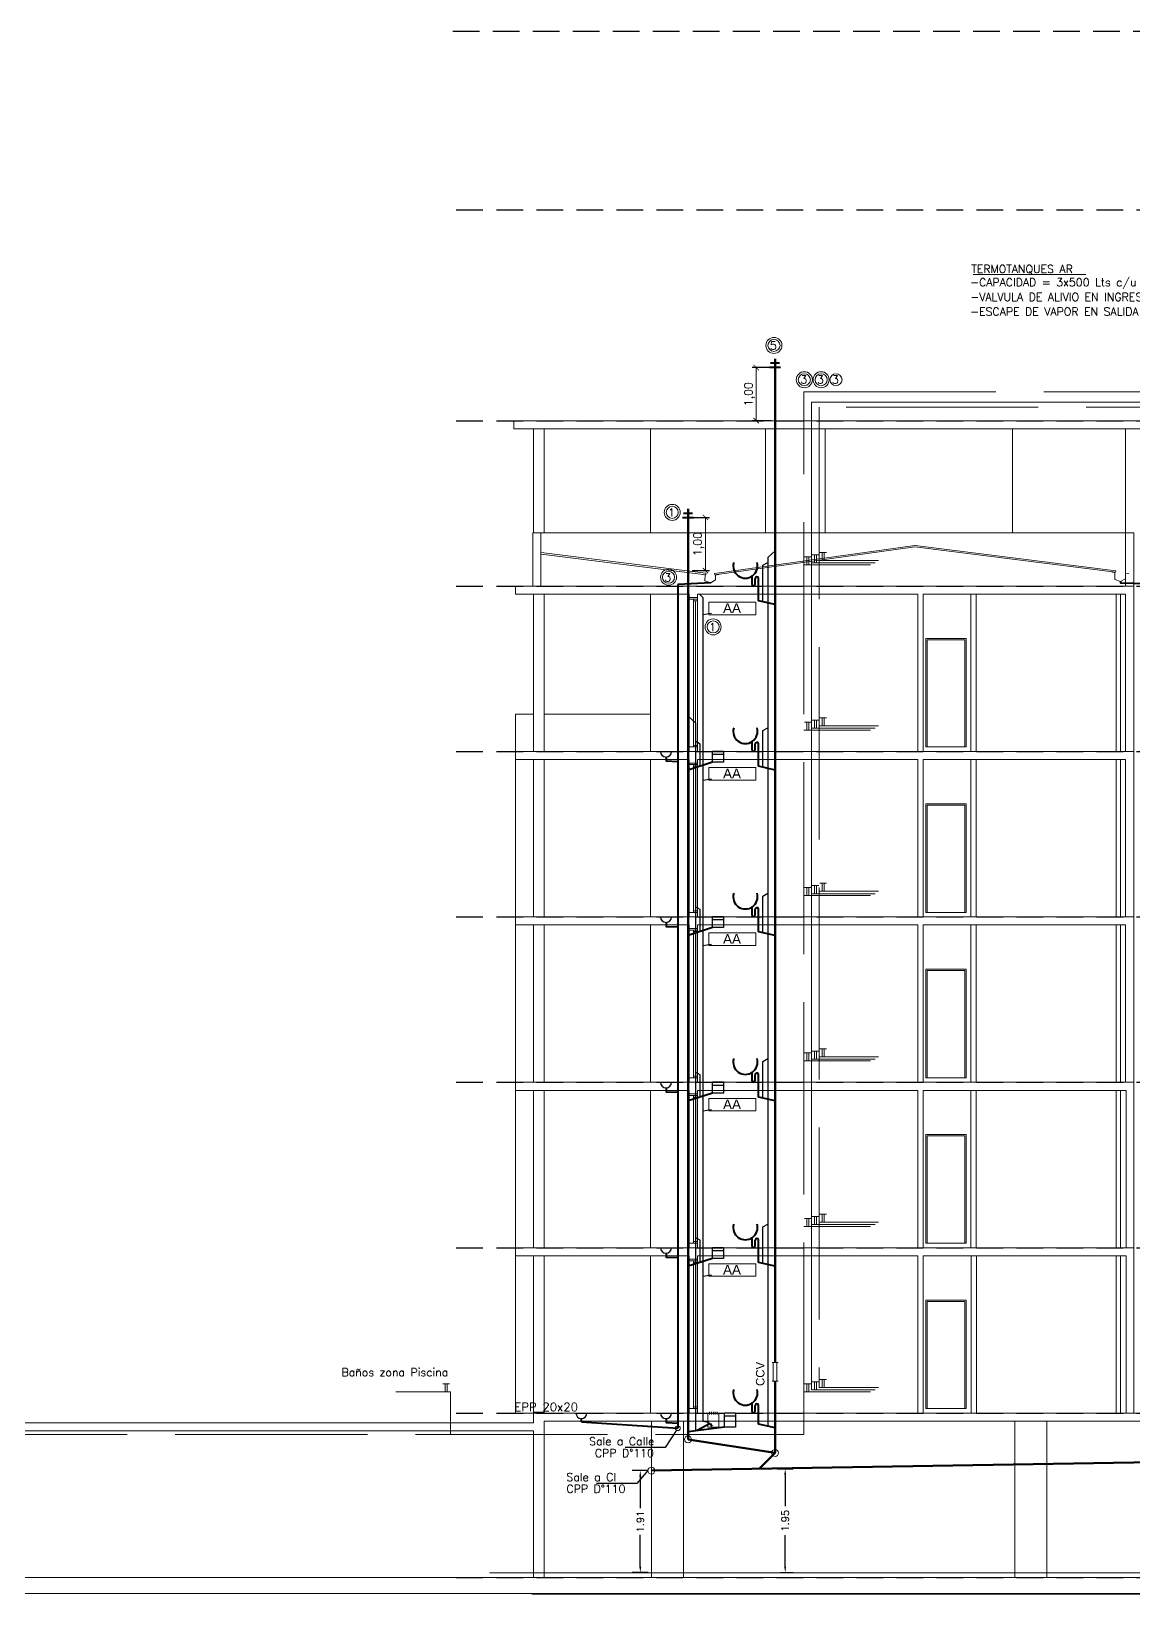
# Model space of a CAD drawing. Header units: millimetres. Extents: x 539 to 842, y -453 to -96.
# Drawn here: x 783.46 to 804.12, y -125.94 to -96.65 of the extents above; entities that cross this region are included whole.
import ezdxf

# ---------------------------------------------------------------- set-up
doc = ezdxf.new("R2010")
doc.units = ezdxf.units.MM
doc.header["$LTSCALE"] = 0.1
for name, pattern in [('ACAD_ISO02W100', [15, 12, -3]), ('CONTINUA', [0]), ('HIDDEN', [0.375, 0.25, -0.125])]:
    doc.linetypes.add(name, pattern=pattern)
doc.layers.get('0').update_dxf_attribs({"lineweight": 5})
doc.layers.get('Defpoints').update_dxf_attribs({"lineweight": 5})
for name, color, linetype, lineweight in [('00-Agua Caliente', 1, 'Continuous', 20), ('00-Agua Fria', 5, 'ACAD_ISO02W100', 20), ('00-Texto AC', 7, 'Continuous', 18), ('00-Texto AF', 7, 'Continuous', 18), ('A-Texto Cloaca', 7, 'Continuous', 20), ('A-Texto Pluvial', 7, 'Continuous', 20), ('Cotas', 7, 'Continuous', 13), ('ROTULO', 5, 'Continuous', 40), ('Texto Diámetros', 7, 'Continuous', 25), ('TEXTO1', 254, 'Continuous', 13)]:
    doc.layers.add(name, color=color, linetype=linetype, lineweight=lineweight)
for name, color, linetype in [('00-Pluvial', 40, 'Continuous'), ('00-Secundario', 24, 'Continuous'), ('00-Ventilacion', 3, 'Continuous'), ('Secundario', 24, 'Continuous'), ('Texto', 7, 'Continuous'), ('Textos', 7, 'Continuous')]:
    doc.layers.add(name, color=color, linetype=linetype)
doc.layers.add('Primario', color=7, linetype='Continuous', true_color=0xff2400)
doc.styles.add('Arial', font='arial.ttf', dxfattribs={"height": 0.245883})
doc.styles.add('Cotas2', font='romans.shx')
doc.styles.add('Romans', font='romans.shx')
doc.styles.add('ROTULO1', font='GOTHIC.TTF', dxfattribs={"height": 0.2})
doc.styles.get("Standard").update_dxf_attribs({"font": 'arial.ttf'})
doc.dimstyles.new('1_200', dxfattribs={"dimtxt": 0.25, "dimasz": 0.2, "dimexe": 0.1, "dimexo": 0.1, "dimgap": 0.05, "dimtad": 1, "dimzin": 1, "dimtxsty": 'Standard', "dimblk": 'OPEN30', "dimcen": 0.1, "dimclre": 256, "dimclrt": 256, "dimadec": 0, "dimazin": 0, "dimtfac": 1, "dimtmove": 2, "dimatfit": 3, "dimldrblk": 'OPEN30', "dimfxl": 1, "dimlwd": -1, "dimarcsym": 0})
doc.dimstyles.new('Cotas--1-75', dxfattribs={"dimscale": 0.075, "dimtxt": 1.75, "dimasz": 1.5, "dimexe": 2, "dimexo": 5, "dimgap": 0.5, "dimtad": 0, "dimtih": 1, "dimtoh": 1, "dimzin": 0, "dimdsep": 46, "dimtxsty": 'Cotas2', "dimcen": 3, "dimdle": 2, "dimadec": 0, "dimazin": 0, "dimtfac": 1, "dimtofl": 0, "dimtmove": 2, "dimatfit": 3, "dimfxl": 2, "dimtolj": 1, "dimtzin": 0, "dimarcsym": 0})

# ---------------------------------------------------------------- blocks, each defined once
blk = doc.blocks.new('Corte')
at = {"color": 8, "linetype": 'HIDDEN', "ltscale": 20}
for p, q in [((791.358, -96.652), (839.966, -96.652)), ((791.423, -100.002), (839.966, -100.002)), ((791.423, -103.952), (839.966, -103.952)), ((791.423, -107.052), (839.966, -107.052)), ((791.423, -110.152), (839.966, -110.152)), ((791.423, -113.252), (839.966, -113.252)), ((791.423, -116.352), (839.966, -116.352)), ((791.423, -119.452), (839.966, -119.452)), ((791.423, -122.552), (839.966, -122.552)), ((791.423, -125.632), (839.966, -125.632))]:
    blk.add_line(p, q, dxfattribs=at)
at = {"color": 8, "lineweight": 18}
for p, q in [((792.502, -103.952), (792.502, -104.102)), ((792.502, -103.952), (795.064, -103.952)), ((792.869, -103.952), (793.069, -103.952)), ((792.869, -103.952), (793.069, -103.952)), ((806.37, -103.952), (795.064, -103.952)), ((806.37, -103.952), (795.064, -103.952)), ((806.385, -104.102), (792.502, -104.102)), ((792.869, -104.102), (792.869, -106.052)), ((793.069, -106.052), (793.069, -104.102)), ((795.064, -106.052), (795.064, -104.102)), ((797.216, -106.052), (797.216, -104.102)), ((798.338, -106.052), (798.338, -104.102)), ((801.847, -104.102), (801.847, -106.052)), ((803.963, -106.052), (803.963, -104.102)), ((792.854, -106.052), (792.854, -107.052)), ((793.009, -106.052), (792.854, -106.052)), ((793.009, -107.052), (793.009, -106.052)), ((803.963, -106.052), (793.009, -106.052)), ((795.944, -106.052), (793.069, -106.052)), ((800.014, -106.289), (796.262, -106.813)), ((800.021, -106.289), (803.781, -106.764)), ((803.963, -106.052), (803.963, -107.052)), ((804.118, -106.052), (803.963, -106.052)), ((803.963, -106.052), (803.963, -107.052)), ((804.118, -106.052), (803.963, -106.052)), ((804.118, -122.552), (804.118, -106.052)), ((793.011, -106.452), (796.097, -106.839)), ((793.015, -106.423), (796.102, -106.809)), ((800.018, -106.318), (796.266, -106.843)), ((800.017, -106.318), (803.777, -106.793)), ((796.102, -106.809), (796.097, -106.839)), ((796.262, -106.813), (796.266, -106.843)), ((803.781, -106.764), (803.777, -106.793)), ((803.963, -107.052), (792.532, -107.052)), ((792.532, -107.052), (792.532, -107.202)), ((803.963, -107.052), (804.118, -107.052)), ((803.963, -107.052), (804.118, -107.052)), ((792.532, -107.202), (795.789, -107.202)), ((792.869, -107.202), (792.869, -110.152)), ((793.069, -110.152), (793.069, -107.202)), ((795.064, -110.152), (795.064, -107.202)), ((795.789, -107.202), (795.789, -107.267)), ((795.789, -107.267), (795.945, -107.267)), ((795.789, -107.267), (795.789, -107.297)), ((795.945, -107.267), (795.789, -107.267)), ((795.789, -110.067), (795.789, -107.297)), ((795.789, -107.297), (795.945, -107.297)), ((795.867, -107.297), (795.867, -107.327)), ((795.945, -107.297), (795.867, -107.297)), ((795.867, -107.327), (795.945, -107.327)), ((795.867, -110.037), (795.867, -107.327)), ((795.867, -110.037), (795.867, -107.327)), ((795.907, -107.327), (795.887, -107.327)), ((795.907, -110.037), (795.907, -107.327)), ((795.945, -107.267), (795.945, -107.202)), ((795.945, -107.202), (800.07, -107.202)), ((795.945, -107.297), (795.945, -107.267)), ((795.945, -107.327), (795.945, -107.297)), ((795.945, -110.037), (795.945, -107.327)), ((800.07, -107.202), (800.07, -110.152)), ((800.17, -110.152), (800.17, -107.202)), ((800.17, -107.202), (803.962, -107.202)), ((801.068, -110.152), (801.068, -107.202)), ((801.168, -107.202), (801.168, -110.152)), ((803.788, -107.202), (803.788, -110.152)), ((803.873, -110.152), (803.873, -107.202)), ((803.962, -107.202), (803.962, -110.152)), ((800.225, -110.067), (800.225, -108.032)), ((800.225, -108.032), (800.975, -108.032)), ((800.975, -108.032), (800.225, -108.032)), ((800.225, -108.032), (800.225, -110.067)), ((800.25, -110.067), (800.25, -108.057)), ((800.285, -108.057), (800.25, -108.057)), ((800.285, -108.057), (800.95, -108.057)), ((800.95, -108.057), (800.95, -110.067)), ((800.975, -108.032), (800.975, -110.067)), ((800.975, -110.067), (800.975, -108.032)), ((792.869, -109.452), (792.532, -109.452)), ((792.532, -109.452), (792.532, -110.152)), ((795.064, -109.452), (793.069, -109.452)), ((795.945, -110.067), (795.789, -110.067)), ((795.789, -110.067), (795.789, -110.152)), ((795.867, -110.037), (795.867, -110.067)), ((795.945, -110.037), (795.867, -110.037)), ((795.867, -110.067), (795.945, -110.067)), ((795.887, -110.037), (795.907, -110.037)), ((795.945, -110.067), (795.945, -110.037)), ((795.945, -110.152), (795.945, -110.067)), ((800.25, -110.067), (800.225, -110.067)), ((800.225, -110.067), (800.25, -110.067)), ((800.285, -110.067), (800.25, -110.067)), ((800.975, -110.067), (800.285, -110.067)), ((800.95, -110.067), (800.285, -110.067)), ((800.95, -110.067), (800.975, -110.067)), ((803.962, -110.152), (792.532, -110.152)), ((792.532, -110.152), (792.532, -110.302)), ((792.532, -110.302), (792.532, -113.252)), ((792.532, -110.302), (795.789, -110.302)), ((792.869, -110.302), (792.869, -113.252)), ((793.069, -113.252), (793.069, -110.302)), ((795.064, -113.252), (795.064, -110.302)), ((795.789, -110.302), (795.789, -110.367)), ((795.789, -110.367), (795.945, -110.367)), ((795.789, -110.367), (795.789, -110.397)), ((795.945, -110.367), (795.789, -110.367)), ((795.789, -113.167), (795.789, -110.397)), ((795.789, -110.397), (795.945, -110.397)), ((795.867, -110.397), (795.867, -110.427)), ((795.945, -110.397), (795.867, -110.397)), ((795.945, -110.367), (795.945, -110.302)), ((795.945, -110.302), (800.07, -110.302)), ((795.945, -110.397), (795.945, -110.367)), ((795.945, -110.427), (795.945, -110.397)), ((800.07, -110.302), (800.07, -113.252)), ((800.17, -113.252), (800.17, -110.302)), ((800.17, -110.302), (803.962, -110.302)), ((801.068, -113.252), (801.068, -110.302)), ((801.168, -110.302), (801.168, -113.252)), ((803.788, -110.302), (803.788, -113.252)), ((803.873, -113.252), (803.873, -110.302)), ((803.962, -110.152), (804.118, -110.152)), ((803.962, -110.302), (803.962, -113.252)), ((795.867, -110.427), (795.945, -110.427)), ((795.867, -113.137), (795.867, -110.427)), ((795.867, -113.137), (795.867, -110.427)), ((795.907, -110.427), (795.887, -110.427)), ((795.907, -113.137), (795.907, -110.427)), ((795.945, -113.137), (795.945, -110.427)), ((800.225, -113.167), (800.225, -111.132)), ((800.225, -111.132), (800.975, -111.132)), ((800.975, -111.132), (800.225, -111.132)), ((800.225, -111.132), (800.225, -113.167)), ((800.25, -113.167), (800.25, -111.157)), ((800.285, -111.157), (800.25, -111.157)), ((800.285, -111.157), (800.95, -111.157)), ((800.95, -111.157), (800.95, -113.167)), ((800.975, -111.132), (800.975, -113.167)), ((800.975, -113.167), (800.975, -111.132)), ((803.962, -113.252), (792.532, -113.252)), ((792.532, -113.252), (792.532, -113.402)), ((795.945, -113.167), (795.789, -113.167)), ((795.789, -113.167), (795.789, -113.252)), ((795.867, -113.137), (795.867, -113.167)), ((795.945, -113.137), (795.867, -113.137)), ((795.867, -113.167), (795.945, -113.167)), ((795.887, -113.137), (795.907, -113.137)), ((795.945, -113.167), (795.945, -113.137)), ((795.945, -113.252), (795.945, -113.167)), ((800.25, -113.167), (800.225, -113.167)), ((800.225, -113.167), (800.25, -113.167)), ((800.285, -113.167), (800.25, -113.167)), ((800.975, -113.167), (800.285, -113.167)), ((800.95, -113.167), (800.285, -113.167)), ((800.95, -113.167), (800.975, -113.167)), ((803.962, -113.252), (804.118, -113.252)), ((792.532, -113.402), (792.532, -116.352)), ((792.532, -113.402), (795.789, -113.402)), ((792.869, -113.402), (792.869, -116.352)), ((793.069, -116.352), (793.069, -113.402)), ((795.064, -116.352), (795.064, -113.402)), ((795.789, -113.402), (795.789, -113.467)), ((795.789, -113.467), (795.945, -113.467)), ((795.789, -113.467), (795.789, -113.497)), ((795.945, -113.467), (795.789, -113.467)), ((795.789, -116.267), (795.789, -113.497)), ((795.789, -113.497), (795.945, -113.497)), ((795.867, -113.497), (795.867, -113.527)), ((795.945, -113.497), (795.867, -113.497)), ((795.867, -113.527), (795.945, -113.527)), ((795.867, -116.237), (795.867, -113.527)), ((795.867, -116.237), (795.867, -113.527)), ((795.907, -113.527), (795.887, -113.527)), ((795.907, -116.237), (795.907, -113.527)), ((795.945, -113.467), (795.945, -113.402)), ((795.945, -113.402), (800.07, -113.402)), ((795.945, -113.497), (795.945, -113.467)), ((795.945, -113.527), (795.945, -113.497)), ((795.945, -116.237), (795.945, -113.527)), ((800.07, -113.402), (800.07, -116.352)), ((800.17, -116.352), (800.17, -113.402)), ((800.17, -113.402), (803.962, -113.402)), ((801.068, -116.352), (801.068, -113.402)), ((801.168, -113.402), (801.168, -116.352)), ((803.788, -113.402), (803.788, -116.352)), ((803.873, -116.352), (803.873, -113.402)), ((803.962, -113.402), (803.962, -116.352)), ((800.225, -116.267), (800.225, -114.232)), ((800.225, -114.232), (800.975, -114.232)), ((800.975, -114.232), (800.225, -114.232)), ((800.225, -114.232), (800.225, -116.267)), ((800.25, -116.267), (800.25, -114.257)), ((800.285, -114.257), (800.25, -114.257)), ((800.285, -114.257), (800.95, -114.257)), ((800.95, -114.257), (800.95, -116.267)), ((800.975, -114.232), (800.975, -116.267)), ((800.975, -116.267), (800.975, -114.232)), ((795.867, -116.237), (795.867, -116.267)), ((795.945, -116.237), (795.867, -116.237)), ((795.887, -116.237), (795.907, -116.237)), ((795.945, -116.267), (795.945, -116.237)), ((803.962, -116.352), (792.532, -116.352)), ((792.532, -116.352), (792.532, -116.502)), ((792.532, -116.502), (792.532, -119.452)), ((792.532, -116.502), (795.789, -116.502)), ((792.869, -116.502), (792.869, -119.452)), ((793.069, -119.452), (793.069, -116.502)), ((795.064, -119.452), (795.064, -116.502)), ((795.945, -116.267), (795.789, -116.267)), ((795.789, -116.267), (795.789, -116.352)), ((795.789, -116.502), (795.789, -116.567)), ((795.867, -116.267), (795.945, -116.267)), ((795.945, -116.352), (795.945, -116.267)), ((795.945, -116.567), (795.945, -116.502)), ((795.945, -116.502), (800.07, -116.502)), ((800.07, -116.502), (800.07, -119.452)), ((800.17, -119.452), (800.17, -116.502)), ((800.17, -116.502), (803.978, -116.502)), ((800.25, -116.267), (800.225, -116.267)), ((800.225, -116.267), (800.25, -116.267)), ((800.285, -116.267), (800.25, -116.267)), ((800.975, -116.267), (800.285, -116.267)), ((800.95, -116.267), (800.285, -116.267)), ((800.95, -116.267), (800.975, -116.267)), ((801.068, -119.452), (801.068, -116.502)), ((801.168, -116.502), (801.168, -119.452)), ((803.788, -116.502), (803.788, -119.452)), ((803.873, -119.452), (803.873, -116.502)), ((803.962, -116.352), (804.118, -116.352)), ((803.978, -116.502), (803.978, -119.452)), ((795.789, -116.567), (795.945, -116.567)), ((795.789, -116.567), (795.789, -116.597)), ((795.945, -116.567), (795.789, -116.567)), ((795.789, -119.367), (795.789, -116.597)), ((795.789, -116.597), (795.945, -116.597)), ((795.867, -116.597), (795.867, -116.627)), ((795.945, -116.597), (795.867, -116.597)), ((795.867, -116.627), (795.945, -116.627)), ((795.867, -119.337), (795.867, -116.627)), ((795.867, -119.337), (795.867, -116.627)), ((795.907, -116.627), (795.887, -116.627)), ((795.907, -119.337), (795.907, -116.627)), ((795.945, -116.597), (795.945, -116.567)), ((795.945, -116.627), (795.945, -116.597)), ((795.945, -119.337), (795.945, -116.627)), ((800.225, -119.367), (800.225, -117.332)), ((800.225, -117.332), (800.975, -117.332)), ((800.975, -117.332), (800.225, -117.332)), ((800.225, -117.332), (800.225, -119.367)), ((800.25, -119.367), (800.25, -117.357)), ((800.285, -117.357), (800.25, -117.357)), ((800.285, -117.357), (800.95, -117.357)), ((800.95, -117.357), (800.95, -119.367)), ((800.975, -117.332), (800.975, -119.367)), ((800.975, -119.367), (800.975, -117.332)), ((803.978, -119.452), (792.532, -119.452)), ((792.532, -119.452), (792.532, -119.602)), ((795.945, -119.367), (795.789, -119.367)), ((795.789, -119.367), (795.789, -119.452)), ((795.867, -119.337), (795.867, -119.367)), ((795.945, -119.337), (795.867, -119.337)), ((795.867, -119.367), (795.945, -119.367)), ((795.887, -119.337), (795.907, -119.337)), ((795.945, -119.367), (795.945, -119.337)), ((795.945, -119.452), (795.945, -119.367)), ((800.25, -119.367), (800.225, -119.367)), ((800.225, -119.367), (800.25, -119.367)), ((800.285, -119.367), (800.25, -119.367)), ((800.975, -119.367), (800.285, -119.367)), ((800.95, -119.367), (800.285, -119.367)), ((800.95, -119.367), (800.975, -119.367)), ((803.978, -119.452), (804.118, -119.452)), ((792.532, -119.602), (795.789, -119.602)), ((792.532, -119.602), (792.532, -122.552)), ((792.869, -119.602), (792.869, -122.552)), ((793.069, -122.552), (793.069, -119.602)), ((795.064, -122.552), (795.064, -119.602)), ((795.789, -119.602), (795.789, -119.667)), ((795.789, -119.667), (795.945, -119.667)), ((795.789, -119.667), (795.789, -119.697)), ((795.945, -119.667), (795.789, -119.667)), ((795.789, -122.467), (795.789, -119.697)), ((795.789, -119.697), (795.945, -119.697)), ((795.867, -119.697), (795.867, -119.727)), ((795.945, -119.697), (795.867, -119.697)), ((795.867, -119.727), (795.945, -119.727)), ((795.867, -122.437), (795.867, -119.727)), ((795.867, -122.437), (795.867, -119.727)), ((795.907, -119.727), (795.887, -119.727)), ((795.907, -122.437), (795.907, -119.727)), ((795.945, -119.667), (795.945, -119.602)), ((795.945, -119.602), (800.07, -119.602)), ((795.945, -119.697), (795.945, -119.667)), ((795.945, -119.727), (795.945, -119.697)), ((795.945, -122.437), (795.945, -119.727)), ((800.07, -119.602), (800.07, -122.552)), ((800.17, -122.552), (800.17, -119.602)), ((800.17, -119.602), (803.978, -119.602)), ((801.07, -122.552), (801.07, -119.602)), ((801.17, -119.602), (801.17, -122.552)), ((803.788, -119.602), (803.788, -122.552)), ((803.873, -122.552), (803.873, -119.602)), ((803.978, -119.602), (803.978, -122.552)), ((800.225, -122.467), (800.225, -120.432)), ((800.225, -120.432), (800.975, -120.432)), ((800.975, -120.432), (800.225, -120.432)), ((800.225, -120.432), (800.225, -122.467)), ((800.25, -122.467), (800.25, -120.457)), ((800.285, -120.457), (800.25, -120.457)), ((800.285, -120.457), (800.95, -120.457)), ((800.95, -120.457), (800.95, -122.467)), ((800.975, -120.432), (800.975, -122.467)), ((800.975, -122.467), (800.975, -120.432)), ((792.532, -122.552), (792.869, -122.552)), ((792.869, -122.532), (793.069, -122.532)), ((792.869, -122.532), (792.869, -122.552)), ((792.869, -122.552), (792.869, -122.732)), ((829.03, -122.552), (792.869, -122.552)), ((793.069, -122.552), (793.069, -122.532)), ((793.069, -122.702), (828.88, -122.702)), ((793.069, -125.632), (793.069, -122.702)), ((795.079, -125.632), (795.079, -122.702)), ((795.679, -125.632), (795.679, -122.702)), ((795.945, -122.467), (795.789, -122.467)), ((795.789, -122.467), (795.789, -122.552)), ((795.789, -122.552), (795.945, -122.552)), ((795.867, -122.437), (795.867, -122.467)), ((795.945, -122.437), (795.867, -122.437)), ((795.867, -122.467), (795.945, -122.467)), ((795.887, -122.437), (795.907, -122.437)), ((795.945, -122.467), (795.945, -122.437)), ((795.945, -122.552), (795.945, -122.467)), ((800.07, -122.552), (800.17, -122.552)), ((800.25, -122.467), (800.225, -122.467)), ((800.225, -122.467), (800.25, -122.467)), ((800.285, -122.467), (800.25, -122.467)), ((800.975, -122.467), (800.285, -122.467)), ((800.95, -122.467), (800.285, -122.467)), ((800.95, -122.467), (800.975, -122.467)), ((801.887, -125.632), (801.887, -122.702)), ((802.487, -125.632), (802.487, -122.702)), ((803.788, -122.552), (803.873, -122.552)), ((803.978, -122.552), (804.118, -122.552)), ((792.869, -122.732), (721.616, -122.732)), ((721.766, -122.882), (792.869, -122.882)), ((792.869, -122.882), (792.869, -125.632)), ((828.88, -125.632), (721.766, -125.632)), ((793.069, -125.632), (792.869, -125.632)), ((795.679, -125.632), (795.079, -125.632)), ((802.487, -125.632), (801.887, -125.632)), ((829.03, -125.932), (721.616, -125.932))]:
    blk.add_line(p, q, dxfattribs=at)
at = {"color": 8}
blk.add_line((792.837, -125.937), (817.148, -125.937), dxfattribs=at)
at = {"color": 8, "lineweight": 18}
for points in [[(796.034, -106.833), (796.084, -106.841), (796.082, -106.951), (796.19, -106.99), (796.283, -106.937), (796.283, -106.844), (796.345, -106.837)], [(803.707, -106.789), (803.765, -106.797), (803.763, -106.927), (803.871, -106.966), (803.963, -106.913), (803.963, -106.82), (804.026, -106.813)]]:
    blk.add_lwpolyline(points, dxfattribs=at)
blk = doc.blocks.new('LLP')
at = {"layer": '00-Agua Fria', "color": 0, "linetype": 'Continuous', "lineweight": 20}
for p, q in [((-1, 2.4), (1, 2.4)), ((-0.3, 2.4), (-0.3, 0)), ((0.3, 2.4), (0.3, 0))]:
    blk.add_line(p, q, dxfattribs=at)
blk = doc.blocks.new('_ArchTick')
at = {"color": 0, "linetype": 'ByBlock', "const_width": 0.15}
blk.add_lwpolyline([(-0.5, -0.5), (0.5, 0.5)], dxfattribs=at)
blk = doc.blocks.new('*D119')
at = {"layer": 'Defpoints', "color": 0, "lineweight": 20, "transparency": 16777216}
for p in [(795.765, -105.766), (795.765, -106.761), (796.092, -106.761)]:
    blk.add_point(p, dxfattribs=at)
at = {"layer": 'TEXTO1', "lineweight": -2, "transparency": 16777216}
for p, q in [((795.84, -105.766), (796.167, -105.766)), ((795.84, -106.761), (796.167, -106.761))]:
    blk.add_line(p, q, dxfattribs=at)
at = {"layer": 'TEXTO1', "color": 0, "transparency": 16777216}
blk.add_line((796.092, -105.766), (796.092, -106.761), dxfattribs=at)
at = {"layer": 'TEXTO1', "color": 0, "transparency": 16777216, "xscale": 0.1, "yscale": 0.1, "zscale": 0.1}
for p, rotation in [((796.092, -105.766), 90), ((796.092, -106.761), 270)]:
    blk.add_blockref('_ArchTick', p, dxfattribs=dict(at, rotation=rotation))
at = {"layer": 'TEXTO1', "transparency": 16777216, "insert": (795.968, -106.264), "char_height": 0.15, "attachment_point": 5, "rotation": 90, "style": 'Romans'}
blk.add_mtext('1,00', dxfattribs=at)
blk = doc.blocks.new('_Open30')
at = {"color": 0, "linetype": 'ByBlock', "lineweight": -2}
for p, q in [((-1, 0.27), (0, 0)), ((0, 0), (-1, -0.27)), ((0, 0), (-1, 0))]:
    blk.add_line(p, q, dxfattribs=at)
blk = doc.blocks.new('*D123')
at = {"layer": 'Defpoints', "color": 0, "lineweight": 20, "transparency": 16777216}
for p in [(797.397, -102.957), (797.044, -103.952), (797.397, -103.952)]:
    blk.add_point(p, dxfattribs=at)
at = {"layer": 'TEXTO1', "lineweight": -2, "transparency": 16777216}
for p, q in [((797.322, -102.957), (796.969, -102.957)), ((797.322, -103.952), (796.969, -103.952))]:
    blk.add_line(p, q, dxfattribs=at)
at = {"layer": 'TEXTO1', "color": 0, "transparency": 16777216}
blk.add_line((797.044, -102.957), (797.044, -103.952), dxfattribs=at)
at = {"layer": 'TEXTO1', "color": 0, "transparency": 16777216, "xscale": 0.1, "yscale": 0.1, "zscale": 0.1}
for p, rotation in [((797.044, -102.957), 90), ((797.044, -103.952), 270)]:
    blk.add_blockref('_ArchTick', p, dxfattribs=dict(at, rotation=rotation))
at = {"layer": 'TEXTO1', "transparency": 16777216, "insert": (796.92, -103.455), "char_height": 0.15, "attachment_point": 5, "rotation": 90, "style": 'Romans'}
blk.add_mtext('1,00', dxfattribs=at)
blk = doc.blocks.new('*D126')
at = {"layer": 'Cotas', "color": 0, "lineweight": -2, "transparency": 16777216}
for p, q in [((795.021, -123.629), (794.721, -123.629)), ((794.871, -123.742), (794.871, -124.333)), ((794.871, -125.428), (794.871, -124.836)), ((795.021, -125.54), (794.721, -125.54))]:
    blk.add_line(p, q, dxfattribs=at)
at = {"layer": 'Cotas', "color": 0, "lineweight": 20, "transparency": 16777216}
for points in [[(794.852, -123.742), (794.89, -123.742), (794.871, -123.629)], [(794.852, -125.428), (794.89, -125.428), (794.871, -125.54)]]:
    blk.add_solid(points, dxfattribs=at)
at = {"layer": 'Defpoints', "color": 0, "lineweight": 20, "transparency": 16777216}
for p in [(795.079, -123.629), (794.871, -125.54), (795.079, -125.54)]:
    blk.add_point(p, dxfattribs=at)
at = {"layer": 'Cotas', "color": 0, "transparency": 16777216, "insert": (794.871, -124.585), "char_height": 0.135, "attachment_point": 5, "rotation": 90, "style": 'Cotas2'}
blk.add_mtext('\\A1;1.91', dxfattribs=at)
blk = doc.blocks.new('*D127')
at = {"layer": 'Cotas', "color": 0, "lineweight": -2, "transparency": 16777216}
for p, q in [((797.437, -123.596), (797.737, -123.596)), ((797.587, -123.708), (797.587, -124.297)), ((797.587, -125.428), (797.587, -124.839)), ((797.499, -125.541), (797.737, -125.541))]:
    blk.add_line(p, q, dxfattribs=at)
at = {"layer": 'Cotas', "color": 0, "lineweight": 20, "transparency": 16777216}
for points in [[(797.568, -123.708), (797.605, -123.708), (797.587, -123.596)], [(797.568, -125.428), (797.605, -125.428), (797.587, -125.541)]]:
    blk.add_solid(points, dxfattribs=at)
at = {"layer": 'Defpoints', "color": 0, "lineweight": 20, "transparency": 16777216}
for p in [(797.099, -123.596), (797.461, -125.541), (797.587, -125.541)]:
    blk.add_point(p, dxfattribs=at)
at = {"layer": 'Cotas', "color": 0, "transparency": 16777216, "insert": (797.587, -124.568), "char_height": 0.135, "attachment_point": 5, "rotation": 90, "style": 'Cotas2'}
blk.add_mtext('\\A1;1.95', dxfattribs=at)

msp = doc.modelspace()

# ---------------------------------------------------------------- linework, layer by layer
at = {"color": 8, "linetype": 'CONTINUA', "lineweight": 20}
for points in [[(796.153, -107.352), (797.038, -107.352), (797.038, -107.588), (796.153, -107.588)], [(796.153, -110.452), (797.038, -110.452), (797.038, -110.688), (796.153, -110.688)], [(796.153, -113.552), (797.038, -113.552), (797.038, -113.788), (796.153, -113.788)], [(796.153, -116.652), (797.038, -116.652), (797.038, -116.888), (796.153, -116.888)], [(796.153, -119.752), (797.038, -119.752), (797.038, -119.988), (796.153, -119.988)]]:
    msp.add_lwpolyline(points, close=True, dxfattribs=at)
at = {"layer": '00-Agua Caliente', "linetype": 'CONTINUA'}
for points in [[(798.08, -103.602), (798.08, -122.116)], [(806.732, -103.602), (798.08, -103.602)], [(799.273, -106.616), (798.08, -106.616)], [(799.273, -109.716), (798.08, -109.716)], [(799.273, -112.816), (798.08, -112.816)], [(799.273, -115.916), (798.08, -115.916)], [(799.273, -119.016), (798.08, -119.016)], [(799.273, -122.116), (798.08, -122.116)]]:
    msp.add_lwpolyline(points, dxfattribs=at)
at = {"layer": '00-Agua Caliente', "linetype": 'ACAD_ISO02W100', "ltscale": 3}
for points in [[(798.226, -103.699), (798.226, -122.072)], [(806.829, -103.699), (798.226, -103.699)], [(799.337, -106.572), (798.226, -106.572)], [(799.337, -109.672), (798.226, -109.672)], [(799.337, -112.772), (798.226, -112.772)], [(799.337, -115.872), (798.226, -115.872)], [(799.337, -118.972), (798.226, -118.972)], [(799.337, -122.072), (798.226, -122.072)]]:
    msp.add_lwpolyline(points, dxfattribs=at)
at = {"layer": '00-Agua Caliente', "color": 1}
for centre, radius in [((798.26, -103.183), 0.15), ((798.26, -103.183), 0.113), ((798.538, -103.183), 0.113)]:
    msp.add_circle(centre, radius, dxfattribs=at)
at = {"layer": '00-Agua Fria', "ltscale": 3}
for points in [[(797.934, -122.952), (797.934, -103.408), (806.657, -103.408), (806.657, -100.214), (812.622, -100.214), (812.622, -99.347), (811.509, -99.347), (811.509, -97.942)], [(797.934, -106.652), (799.188, -106.652)], [(797.934, -109.752), (799.188, -109.752)], [(797.934, -112.852), (799.188, -112.852)], [(797.934, -115.952), (799.188, -115.952)], [(797.934, -119.052), (799.188, -119.052)], [(790.289, -122.152), (791.314, -122.152)], [(791.314, -122.952), (791.314, -122.152)], [(797.934, -122.152), (799.188, -122.152)], [(777.157, -122.952), (797.934, -122.952)]]:
    msp.add_lwpolyline(points, dxfattribs=at)
at = {"layer": '00-Agua Fria', "linetype": 'CONTINUA', "lineweight": 20}
for radius in [0.15, 0.113]:
    msp.add_circle((797.945, -103.183), radius, dxfattribs=at)
at = {"layer": '00-Pluvial', "linetype": 'CONTINUA', "lineweight": 20}
msp.add_lwpolyline([(796.084, -106.841), (796.082, -106.951), (796.19, -106.99), (796.283, -106.937), (796.283, -106.844)], dxfattribs=at)
at = {"layer": '00-Pluvial', "linetype": 'CONTINUA', "lineweight": 13}
msp.add_lwpolyline([(803.765, -106.797), (803.763, -106.927), (803.871, -106.966), (803.963, -106.913), (803.963, -106.82)], dxfattribs=at)
at = {"layer": '00-Pluvial', "lineweight": 40}
for points in [[(796.19, -106.99), (795.575, -107.02)], [(795.575, -107.02), (795.575, -122.835)], [(803.871, -106.966), (803.871, -106.993), (806.025, -107.044)], [(795.353, -110.255), (795.353, -110.329), (795.575, -110.337)], [(795.353, -113.355), (795.353, -113.429), (795.575, -113.437)], [(795.353, -116.455), (795.353, -116.529), (795.575, -116.537)], [(795.353, -119.555), (795.353, -119.629), (795.575, -119.637)], [(793.768, -122.715), (793.768, -122.655)], [(795.353, -122.655), (795.353, -122.729), (795.575, -122.737)], [(793.768, -122.715), (795.575, -122.835)]]:
    msp.add_lwpolyline(points, dxfattribs=at)
at = {"layer": '00-Pluvial', "lineweight": 20}
for centre, radius in [((795.4, -106.886), 0.15), ((795.4, -106.886), 0.113), ((795.575, -122.835), 0.0454)]:
    msp.add_circle(centre, radius, dxfattribs=at)
at = {"layer": '00-Pluvial'}
for centre in [(795.353, -110.152), (795.353, -113.252), (795.353, -116.352), (795.353, -119.452), (793.768, -122.552), (795.353, -122.552)]:
    msp.add_arc(centre, 0.103, 180, 0, dxfattribs=at)
at = {"layer": '00-Secundario', "color": 3, "linetype": 'Continuous', "lineweight": 30}
for points in [[(796.045, -107.268), (795.974, -107.197)], [(796.045, -107.268), (796.045, -107.465)]]:
    msp.add_lwpolyline(points, dxfattribs=at)
at = {"layer": '00-Secundario', "lineweight": 30}
for points in [[(796.045, -107.465), (796.045, -122.709)], [(796.205, -107.568), (796.045, -107.592)], [(796.205, -110.668), (796.045, -110.692)], [(796.205, -113.768), (796.045, -113.792)], [(796.205, -116.868), (796.045, -116.892)], [(796.205, -119.968), (796.045, -119.992)], [(796.158, -122.725), (796.045, -122.709)]]:
    msp.add_lwpolyline(points, dxfattribs=at)
at = {"layer": '00-Texto AF'}
msp.add_line((801.106, -101.209), (803.223, -101.209), dxfattribs=at)
at = {"layer": '00-Ventilacion', "color": 3, "lineweight": 40}
for p, q in [((797.499, -102.957), (797.295, -102.957)), ((797.48, -102.876), (797.314, -102.876)), ((795.682, -105.685), (795.849, -105.685)), ((795.663, -105.766), (795.868, -105.766))]:
    msp.add_line(p, q, dxfattribs=at)
at = {"layer": '00-Ventilacion', "color": 3, "lineweight": 70}
for points in [[(797.397, -102.792), (797.397, -106.529)], [(795.765, -105.602), (795.765, -109.491)]]:
    msp.add_lwpolyline(points, dxfattribs=at)
at = {"layer": '00-Ventilacion', "color": 3, "lineweight": 30}
for points in [[(797.259, -106.514), (797.397, -106.391)], [(797.259, -106.514), (797.259, -122.797)], [(797.168, -107.347), (797.168, -106.66), (797.259, -106.608)], [(795.903, -109.614), (795.765, -109.491)], [(795.903, -109.614), (795.903, -122.884)], [(797.168, -110.447), (797.168, -109.76), (797.259, -109.708)], [(795.994, -110.426), (795.994, -110.012), (795.903, -109.96)], [(797.168, -113.547), (797.168, -112.86), (797.259, -112.808)], [(795.994, -113.526), (795.994, -113.112), (795.903, -113.06)], [(797.168, -116.647), (797.168, -115.96), (797.259, -115.908)], [(795.994, -116.626), (795.994, -116.212), (795.903, -116.16)], [(797.168, -119.747), (797.168, -119.06), (797.259, -119.008)], [(795.994, -119.726), (795.994, -119.312), (795.903, -119.26)]]:
    msp.add_lwpolyline(points, dxfattribs=at)
at = {"layer": '00-Ventilacion', "color": 3, "lineweight": 20}
for centre in [(797.376, -102.54), (795.47, -105.669)]:
    msp.add_circle(centre, 0.15, dxfattribs=at)
at = {"layer": 'Primario', "color": 1, "lineweight": 40}
for p, q in [((796.96, -106.869), (796.96, -107.009)), ((797.025, -107.009), (797.025, -106.908)), ((797.087, -107.329), (797.087, -106.908)), ((797.397, -107.399), (797.087, -107.329)), ((796.96, -109.969), (796.96, -110.109)), ((797.025, -110.109), (797.025, -110.008)), ((797.087, -110.429), (797.087, -110.008)), ((797.397, -110.499), (797.087, -110.429)), ((796.96, -113.069), (796.96, -113.209)), ((797.025, -113.209), (797.025, -113.108)), ((797.087, -113.529), (797.087, -113.108)), ((797.397, -113.599), (797.087, -113.529)), ((796.96, -116.169), (796.96, -116.309)), ((797.025, -116.309), (797.025, -116.208)), ((797.087, -116.629), (797.087, -116.208)), ((797.397, -116.699), (797.087, -116.629)), ((796.96, -119.269), (796.96, -119.409)), ((797.025, -119.409), (797.025, -119.308)), ((797.087, -119.729), (797.087, -119.308)), ((797.397, -119.799), (797.087, -119.729)), ((796.96, -122.369), (796.96, -122.509)), ((797.025, -122.509), (797.025, -122.408)), ((797.087, -122.758), (797.087, -122.408)), ((797.397, -122.828), (797.087, -122.758))]:
    msp.add_line(p, q, dxfattribs=at)
at = {"layer": 'Primario', "lineweight": 20}
for p, q in [((797.452, -121.602), (797.342, -121.602)), ((797.362, -121.952), (797.362, -121.602)), ((797.432, -121.952), (797.432, -121.602)), ((797.452, -121.952), (797.342, -121.952))]:
    msp.add_line(p, q, dxfattribs=at)
at = {"layer": 'Primario', "lineweight": 70}
for points in [[(797.397, -106.529), (797.397, -121.602)], [(795.765, -109.491), (795.765, -123.044)], [(797.397, -121.952), (797.397, -123.298)], [(826.706, -123.102), (795.078, -123.629)], [(795.765, -123.044), (797.397, -123.298)], [(797.397, -123.298), (797.099, -123.596)]]:
    msp.add_lwpolyline(points, dxfattribs=at)
at = {"layer": 'Primario', "color": 1, "lineweight": 40}
for points in [[(796.222, -110.352), (795.765, -110.499)], [(796.222, -113.452), (795.765, -113.599)], [(796.222, -116.552), (795.765, -116.699)], [(796.222, -119.652), (795.765, -119.799)], [(796.449, -122.815), (795.765, -122.901)], [(796.18, -122.745), (795.936, -122.88)], [(796.18, -122.745), (796.209, -122.796)]]:
    msp.add_lwpolyline(points, dxfattribs=at)
at = {"layer": 'Primario', "color": 1, "lineweight": 30}
for points in [[(796.43, -110.152), (796.43, -110.352), (796.222, -110.352), (796.222, -110.152)], [(796.43, -110.152), (796.222, -110.152)], [(796.43, -110.209), (796.222, -110.209)], [(796.43, -113.252), (796.43, -113.452), (796.222, -113.452), (796.222, -113.252)], [(796.43, -113.252), (796.222, -113.252)], [(796.43, -113.309), (796.222, -113.309)], [(796.43, -116.352), (796.43, -116.552), (796.222, -116.552), (796.222, -116.352)], [(796.43, -116.352), (796.222, -116.352)], [(796.43, -116.409), (796.222, -116.409)], [(796.43, -119.452), (796.43, -119.652), (796.222, -119.652), (796.222, -119.452)], [(796.43, -119.452), (796.222, -119.452)], [(796.43, -119.509), (796.222, -119.509)], [(796.657, -122.552), (796.657, -122.815), (796.449, -122.815), (796.449, -122.552)], [(796.657, -122.552), (796.449, -122.552)], [(796.657, -122.609), (796.449, -122.609)]]:
    msp.add_lwpolyline(points, dxfattribs=at)
at = {"layer": 'Primario', "lineweight": 20}
for centre, radius in [((797.376, -102.54), 0.113), ((795.47, -105.669), 0.113), ((795.765, -123.044), 0.0649), ((797.397, -123.298), 0.0649), ((795.079, -123.629), 0.0649)]:
    msp.add_circle(centre, radius, dxfattribs=at)
at = {"layer": 'Primario', "color": 1, "lineweight": 40}
for centre, radius, start, end in [((796.84, -106.675), 0.228, 162.9972, 17.0028), ((797.056, -106.908), 0.031, 0, 180), ((796.993, -107.009), 0.0327, 180, 0), ((796.84, -109.775), 0.228, 162.9972, 17.0028), ((796.993, -110.109), 0.0327, 180, 0), ((797.056, -110.008), 0.031, 0, 180), ((796.84, -112.875), 0.228, 162.9972, 17.0028), ((796.993, -113.209), 0.0327, 180, 0), ((797.056, -113.108), 0.031, 0, 180), ((796.84, -115.975), 0.228, 162.9972, 17.0028), ((797.056, -116.208), 0.031, 0, 180), ((796.993, -116.309), 0.0327, 180, 0), ((796.84, -119.075), 0.228, 162.9972, 17.0028), ((796.993, -119.409), 0.0327, 180, 0), ((797.056, -119.308), 0.031, 0, 180), ((796.84, -122.175), 0.228, 162.9972, 17.0028), ((797.056, -122.408), 0.031, 0, 180), ((796.993, -122.509), 0.0327, 180, 0)]:
    msp.add_arc(centre, radius, start, end, dxfattribs=at)
at = {"layer": 'ROTULO', "color": 3, "lineweight": 40}
for p, q in [((797.499, -102.957), (797.295, -102.957)), ((797.48, -102.876), (797.314, -102.876)), ((795.682, -105.685), (795.849, -105.685)), ((795.663, -105.766), (795.868, -105.766))]:
    msp.add_line(p, q, dxfattribs=at)
at = {"layer": 'Secundario', "lineweight": 20}
for p, q in [((796.17, -122.577), (796.17, -122.527)), ((796.205, -122.577), (796.205, -122.527)), ((796.24, -122.577), (796.24, -122.527)), ((796.275, -122.577), (796.275, -122.527)), ((796.31, -122.577), (796.31, -122.527))]:
    msp.add_line(p, q, dxfattribs=at)
for points in [[(796.136, -122.552), (796.136, -122.815), (796.344, -122.815), (796.344, -122.552)], [(796.136, -122.552), (796.344, -122.552)]]:
    msp.add_lwpolyline(points, dxfattribs=at)
for radius in [0.15, 0.113]:
    msp.add_circle((796.236, -107.817), radius, dxfattribs=at)
at = {"layer": 'Texto'}
msp.add_line((792.054, -125.539), (838.031, -125.556), dxfattribs=at)
at = {"layer": 'Textos', "color": 8}
for p, q in [((795.548, -122.871), (795.34, -123.197)), ((795.34, -123.197), (794.586, -123.197)), ((794.807, -123.868), (794.053, -123.868)), ((795.015, -123.629), (794.807, -123.868))]:
    msp.add_line(p, q, dxfattribs=at)

# ---------------------------------------------------------------- block references
at = {"layer": '00-Agua Caliente', "xscale": 0.0625, "yscale": 0.0625, "zscale": 0.0625}
for p in [(798.153, -106.616), (798.299, -106.572), (798.299, -109.672), (798.153, -109.716), (798.153, -112.816), (798.299, -112.772), (798.153, -115.916), (798.299, -115.872), (798.153, -119.016), (798.299, -118.972), (798.153, -122.116), (798.299, -122.072)]:
    msp.add_blockref('LLP', p, dxfattribs=at)
at = {"layer": '00-Agua Fria', "xscale": -0.0625, "yscale": 0.0625, "zscale": 0.0625}
for p in [(798.009, -106.652), (798.009, -109.752), (798.009, -112.852), (798.009, -115.952), (798.009, -119.052), (791.233, -122.152), (798.009, -122.152)]:
    msp.add_blockref('LLP', p, dxfattribs=at)
at = {"layer": '00-Pluvial', "linetype": 'CONTINUA', "lineweight": 13}
msp.add_blockref('Corte', (0, 0), dxfattribs=at)

# ---------------------------------------------------------------- texts
at = {"color": 8, "style": 'Arial'}
for p in [(796.422, -107.554), (796.422, -110.654), (796.422, -113.754), (796.422, -116.854), (796.422, -119.954)]:
    msp.add_text('AA', height=0.18, dxfattribs=at).set_placement(p)
at = {"layer": '00-Texto AC', "style": 'Romans'}
for p in [(798.184, -103.256), (798.462, -103.256)]:
    msp.add_text('3', height=0.15, rotation=360, dxfattribs=at).set_placement(p)
at = {"layer": '00-Texto AF', "style": 'Romans'}
for s, p in [('-CAPACIDAD = 3x500 Lts c/u', (801.052, -101.433)), ('TERMOTANQUES AR', (801.074, -101.183)), ('-VALVULA DE ALIVIO EN INGRESO DE A°F°', (801.056, -101.708)), ('-ESCAPE DE VAPOR EN SALIDA DE A°C°', (801.053, -101.982))]:
    msp.add_text(s, height=0.15, dxfattribs=at).set_placement(p)
msp.add_text('3', height=0.15, rotation=360, dxfattribs=at).set_placement((797.871, -103.254))
at = {"layer": 'A-Texto Cloaca', "style": 'ROTULO1'}
msp.add_text('CCV', height=0.16, rotation=90, dxfattribs=at).set_placement((797.198, -122.043))
at = {"layer": 'A-Texto Pluvial', "style": 'Romans'}
msp.add_text('EPP 20x20 ', height=0.16, dxfattribs=at).set_placement((792.51, -122.517))
at = {"layer": 'Texto Diámetros', "insert": (790.272, -121.862), "char_height": 0.15, "width": 2.59662, "attachment_point": 8, "style": 'Romans'}
msp.add_mtext('Baños zona Piscina', dxfattribs=at)
at = {"layer": 'Textos', "style": 'Romans'}
for s, rotation, p in [('5', 360, (797.3, -102.618)), ('1', 0, (795.394, -105.747)), ('3', 360, (795.324, -106.964)), ('1', 360, (796.159, -107.895))]:
    msp.add_text(s, height=0.15, rotation=rotation, dxfattribs=at).set_placement(p)
at = {"layer": 'Textos', "color": 7, "style": 'Romans'}
for s, p in [('Sale a Calle', (793.912, -123.155)), ('CPP D°110', (794.02, -123.376)), ('Sale a CI', (793.487, -123.825)), ('CPP D°110', (793.487, -124.046))]:
    msp.add_text(s, height=0.15, rotation=360, dxfattribs=at).set_placement(p)

# ---------------------------------------------------------------- dimensions: what is measured, and where the dimension line sits
at = {"layer": 'Cotas'}
for base, p1, p2, picture, middle in [((794.871, -125.54), (795.079, -123.629), (795.079, -125.54), '*D126', (794.871, -124.585)), ((797.5866, -125.5409), (797.0986, -123.5957), (797.4612, -125.5409), '*D127', (797.5866, -124.5683))]:
    dim = msp.add_linear_dim(base=base, p1=p1, p2=p2, angle=90, dimstyle='Cotas--1-75', override={"dimtxt": 1.8, "dimexo": 0.5, "dimgap": 1, "dimdle": 0.15, "dimfxlon": 1}, dxfattribs=at)
    dim.commit()
    dim.dimension.update_dxf_attribs({"geometry": picture, "text_midpoint": middle, "text_rotation": 90})
at = {"layer": 'TEXTO1', "color": 7}
for base, p1, p2, picture, middle in [((797.043991268, -103.952238097), (797.397125541, -102.957238097), (797.397125541, -103.952238097), '*D123', (796.919705553, -103.454738097)), ((796.092372112, -106.761269924), (795.765449423, -105.766269924), (795.765449423, -106.761269924), '*D119', (795.968086397, -106.263769924))]:
    dim = msp.add_linear_dim(base=base, p1=p1, p2=p2, angle=90, dimstyle='1_200', override={"dimtxt": 0.15, "dimasz": 0.1, "dimexe": 0.075, "dimexo": 0.075, "dimgap": 0.035, "dimtxsty": 'Romans', "dimblk1": 'ArchTick', "dimblk2": 'ArchTick', "dimsah": 1}, dxfattribs=at)
    dim.commit()
    dim.dimension.update_dxf_attribs({"geometry": picture, "text_midpoint": middle})

doc.saveas('drawing.dxf')
